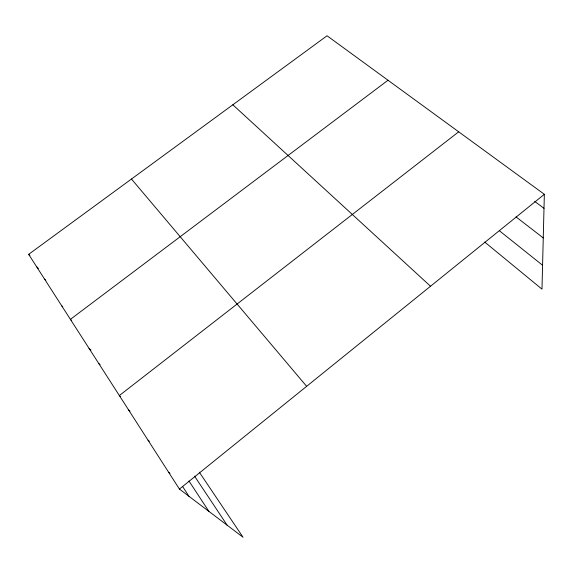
<?xml version="1.0" encoding="UTF-8"?>
<svg xmlns="http://www.w3.org/2000/svg" width="573" height="573" viewBox="0 0 573 573"><rect width="100%" height="100%" fill="white"/><g stroke="black" fill="none" stroke-linecap="round" stroke-linejoin="round"><path stroke-width="0.86" d="M199.318 472.188L243.024 537.223L179.428 489.077L28.65 254.34L327.054 35.777L544.35 194.304L541.979 289.15L484.686 242.035M179.428 489.077L544.35 194.304M458.694 131.811L119.349 395.542L120.624 396.652M388.014 80.249L70.407 319.354L71.646 320.522M534.752 201.445L543.999 208.321M516.058 216.923L543.261 237.931M168.62 472.245L169.995 473.319M499.291 230.668L542.581 265.256M147.999 440.143L149.317 441.224M128.61 409.96L129.956 411.12M98.8 363.547L100.089 364.715M232.831 104.787L430.524 286.249M89.023 348.334L90.978 350.132M61.533 305.538L62.779 306.727M44.594 279.166L45.847 280.39M36.507 266.567L38.377 268.422M28.65 254.34L29.903 255.587M131.468 179.034L306.641 386.317M194.519 476.106L227.173 525.226M188.99 481.048L208.909 511.395M182.637 486.534L188.947 496.282"/></g></svg>
